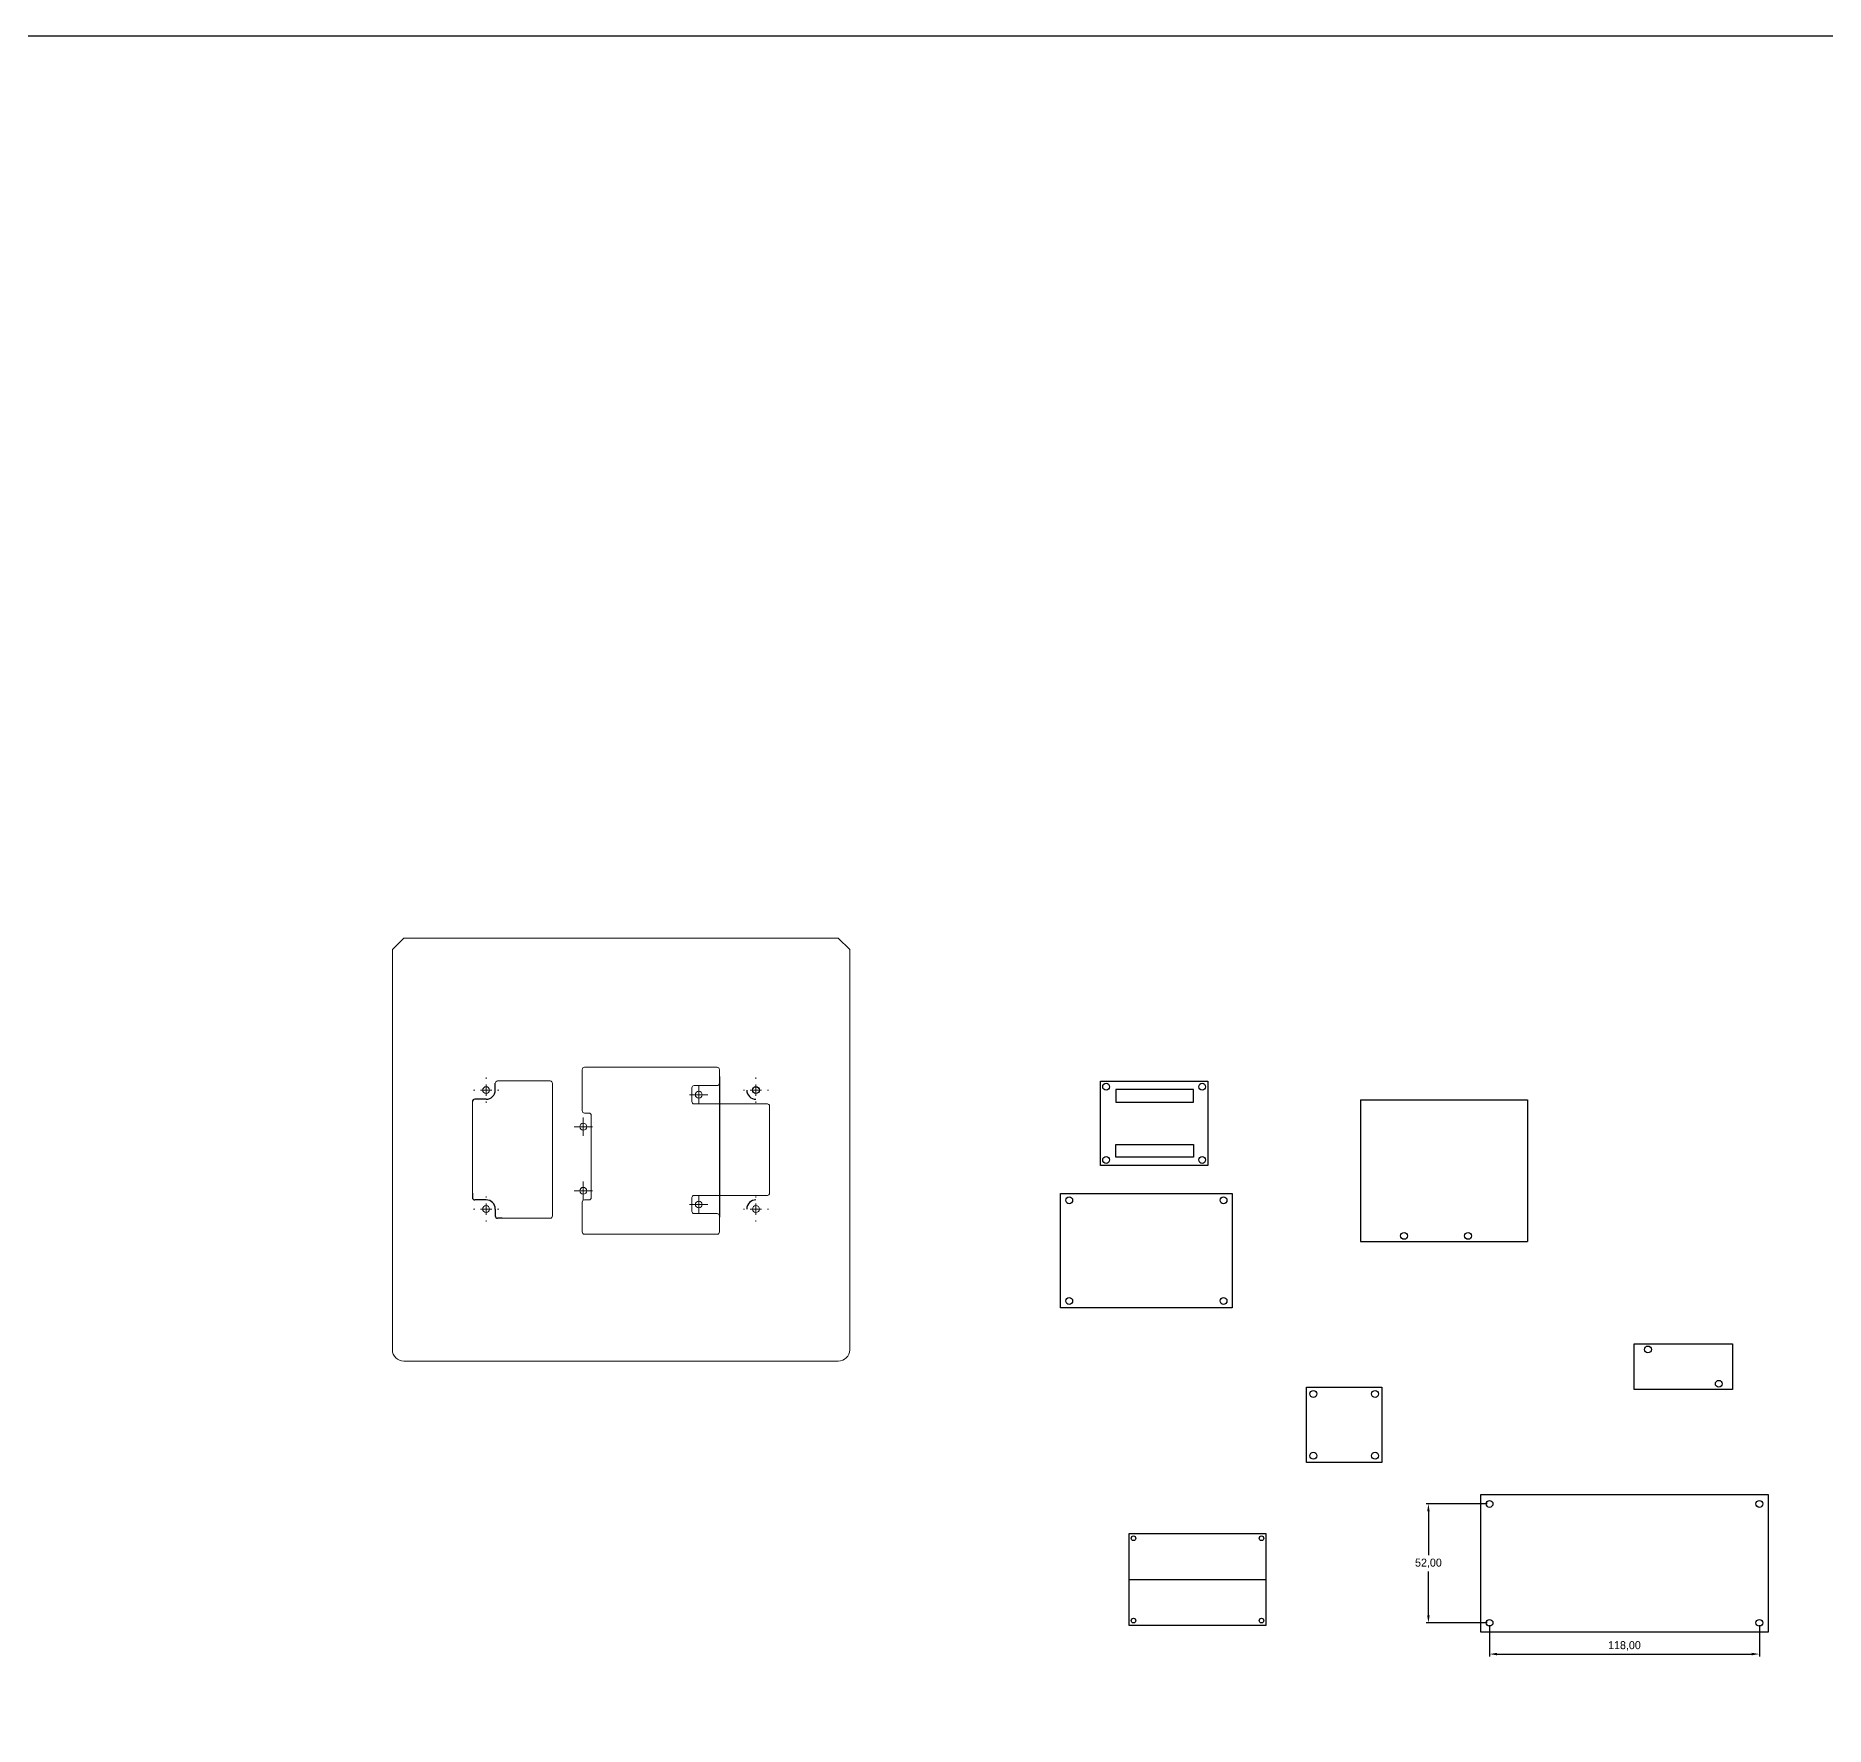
# Model space of a CAD drawing. Header units: millimetres. Extents: x -859 to 4590, y -828 to 650.
# Drawn here: x -76 to 707, y -89 to 650 of the extents above; entities that cross this region are included whole.
import ezdxf

# ---------------------------------------------------------------- set-up
doc = ezdxf.new("R2010")
doc.units = ezdxf.units.MM
doc.header["$PDSIZE"] = -1
doc.dimstyles.new('ISO-25', dxfattribs={"dimtxt": 2.5, "dimasz": 2.5, "dimexe": 1.25, "dimexo": 0.625, "dimtad": 1, "dimtxsty": 'Standard', "dimcen": 2.5, "dimadec": 0, "dimazin": 0, "dimtfac": 1, "dimtmove": 0, "dimatfit": 3, "dimfxl": 1, "dimarcsym": 0})

# ---------------------------------------------------------------- blocks, each defined once
blk = doc.blocks.new('SW_CENTERMARKSYMBOL_0')
at = {"color": 0, "linetype": 'Continuous', "lineweight": 0}
for p, q in [((-5, 0), (-5.5, 0)), ((0, 0), (-2.5, 0)), ((0, 5), (0, 5.5)), ((0, 0), (0, 2.5)), ((0, 0), (0, -2.5)), ((0, 0), (2.5, 0)), ((5, 0), (5.5, 0)), ((0, -5), (0, -5.5))]:
    blk.add_line(p, q, dxfattribs=at)
blk = doc.blocks.new('SW_CENTERMARKSYMBOL_1')
at = {"color": 0, "linetype": 'Continuous', "lineweight": 0}
for p, q in [((-5, 0), (-5.5, 0)), ((0, 0), (-2.5, 0)), ((0, 5), (0, 5.5)), ((0, 0), (0, 2.5)), ((0, 0), (0, -2.5)), ((0, 0), (2.5, 0)), ((5, 0), (5.5, 0)), ((0, -5), (0, -5.5))]:
    blk.add_line(p, q, dxfattribs=at)
blk = doc.blocks.new('SW_CENTERMARKSYMBOL_2')
at = {"color": 0, "linetype": 'Continuous', "lineweight": 0}
for p, q in [((-5, 0), (-5.5, 0)), ((0, 0), (-2.5, 0)), ((0, 5), (0, 5.5)), ((0, 0), (0, 2.5)), ((0, 0), (0, -2.5)), ((0, 0), (2.5, 0)), ((5, 0), (5.5, 0)), ((0, -5), (0, -5.5))]:
    blk.add_line(p, q, dxfattribs=at)
blk = doc.blocks.new('SW_CENTERMARKSYMBOL_3')
at = {"color": 0, "linetype": 'Continuous', "lineweight": 0}
for p, q in [((-5, 0), (-5.5, 0)), ((0, 0), (-2.5, 0)), ((0, 5), (0, 5.5)), ((0, 0), (0, 2.5)), ((0, 0), (0, -2.5)), ((0, 0), (2.5, 0)), ((5, 0), (5.5, 0)), ((0, -5), (0, -5.5))]:
    blk.add_line(p, q, dxfattribs=at)
blk = doc.blocks.new('SW_CENTERMARKSYMBOL_4')
at = {"color": 0, "linetype": 'Continuous', "lineweight": 0}
for p, q in [((-2.5, 0), (-4, 0)), ((0, 0), (-2.5, 0)), ((0, 2.5), (0, 4)), ((0, 0), (0, 2.5)), ((0, 0), (0, -2.5)), ((0, 0), (2.5, 0)), ((2.5, 0), (4, 0)), ((0, -2.5), (0, -4))]:
    blk.add_line(p, q, dxfattribs=at)
blk = doc.blocks.new('SW_CENTERMARKSYMBOL_5')
at = {"color": 0, "linetype": 'Continuous', "lineweight": 0}
for p, q in [((-2.5, 0), (-4, 0)), ((0, 0), (-2.5, 0)), ((0, 2.5), (0, 4)), ((0, 0), (0, 2.5)), ((0, 0), (0, -2.5)), ((0, 0), (2.5, 0)), ((2.5, 0), (4, 0)), ((0, -2.5), (0, -4))]:
    blk.add_line(p, q, dxfattribs=at)
blk = doc.blocks.new('SW_CENTERMARKSYMBOL_6')
at = {"color": 0, "linetype": 'Continuous', "lineweight": 0}
for p, q in [((-2.5, 0), (-4, 0)), ((0, 0), (-2.5, 0)), ((0, 2.5), (0, 4)), ((0, 0), (0, 2.5)), ((0, 0), (0, -2.5)), ((0, 0), (2.5, 0)), ((2.5, 0), (4, 0)), ((0, -2.5), (0, -4))]:
    blk.add_line(p, q, dxfattribs=at)
blk = doc.blocks.new('SW_CENTERMARKSYMBOL_7')
at = {"color": 0, "linetype": 'Continuous', "lineweight": 0}
for p, q in [((-2.5, 0), (-4, 0)), ((0, 0), (-2.5, 0)), ((0, 2.5), (0, 4)), ((0, 0), (0, 2.5)), ((0, 0), (0, -2.5)), ((0, 0), (2.5, 0)), ((2.5, 0), (4, 0)), ((0, -2.5), (0, -4))]:
    blk.add_line(p, q, dxfattribs=at)
blk = doc.blocks.new('*D33')
at = {"color": 0, "lineweight": -2}
for p, q in [((558.72, 8.25), (531.99, 8.25)), ((532.99, 4.95), (532.99, -14.19)), ((532.99, -40.45), (532.99, -21.32)), ((558.72, -43.75), (531.99, -43.75))]:
    blk.add_line(p, q, dxfattribs=at)
at = {"color": 0}
for points in [[(532.44, 4.95), (533.54, 4.95), (532.99, 8.25)], [(532.44, -40.45), (533.54, -40.45), (532.99, -43.75)]]:
    blk.add_solid(points, dxfattribs=at)
at = {"layer": 'Defpoints', "color": 0}
for p in [(559.72, 8.25), (532.99, -43.75), (559.72, -43.75)]:
    blk.add_point(p, dxfattribs=at)
at = {"color": 0, "insert": (532.99, -17.75), "char_height": 3.5, "attachment_point": 5}
blk.add_mtext('52,00', dxfattribs=at)
blk = doc.blocks.new('*D34')
at = {"color": 0, "lineweight": -2}
for p, q in [((559.72, -44.75), (559.72, -58.41)), ((677.72, -44.75), (677.72, -58.41)), ((563.03, -57.41), (674.42, -57.41))]:
    blk.add_line(p, q, dxfattribs=at)
at = {"color": 0}
for points in [[(563.03, -56.86), (563.03, -57.96), (559.72, -57.41)], [(674.42, -56.86), (674.42, -57.96), (677.72, -57.41)]]:
    blk.add_solid(points, dxfattribs=at)
at = {"layer": 'Defpoints', "color": 0}
for p in [(559.72, -43.75), (677.72, -43.75), (677.72, -57.41)]:
    blk.add_point(p, dxfattribs=at)
at = {"color": 0, "insert": (618.72, -53.84), "char_height": 3.5, "attachment_point": 5}
blk.add_mtext('118,00', dxfattribs=at)

msp = doc.modelspace()

# ---------------------------------------------------------------- linework, layer by layer
at = {"color": 7, "linetype": 'Continuous', "lineweight": 15}
for p, q in [((84.869, 255.658), (79.869, 250.658)), ((79.869, 250.658), (79.869, 75.658)), ((274.869, 255.658), (84.869, 255.658)), ((274.869, 255.658), (279.869, 250.658)), ((279.869, 75.658), (279.869, 250.658)), ((162.869, 198.158), (162.869, 180.158)), ((221.869, 199.158), (163.869, 199.158)), ((222.869, 192.158), (222.869, 198.158)), ((148.869, 193.158), (125.869, 193.158)), ((149.869, 134.158), (149.869, 192.158)), ((210.869, 184.158), (210.869, 190.158)), ((211.869, 191.158), (221.869, 191.158)), ((114.869, 184.158), (114.869, 144.158)), ((243.869, 183.158), (211.869, 183.158)), ((244.869, 144.158), (244.869, 182.158)), ((163.869, 179.158), (165.869, 179.158)), ((166.869, 178.158), (166.869, 142.158)), ((165.869, 141.158), (163.869, 141.158)), ((210.869, 136.158), (210.869, 142.158)), ((211.869, 143.158), (243.869, 143.158)), ((127.869, 133.158), (148.869, 133.158)), ((162.869, 140.158), (162.869, 127.158)), ((221.869, 135.158), (211.869, 135.158)), ((222.869, 133.658), (222.869, 134.158)), ((222.89, 133.658), (222.869, 133.658)), ((222.89, 127.158), (222.89, 133.658)), ((163.869, 126.158), (221.89, 126.158)), ((84.869, 70.658), (274.869, 70.658))]:
    msp.add_line(p, q, dxfattribs=at)
for p, q in [((124.869, 189.158), (124.869, 192.158)), ((222.869, 195.158), (222.89, 133.658)), ((389.53, 156.154), (389.53, 193.154)), ((389.53, 193.154), (436.53, 193.154)), ((436.53, 193.154), (436.53, 156.154)), ((120.869, 185.158), (115.869, 185.158)), ((503.316, 184.954), (503.316, 122.954)), ((503.316, 184.954), (576.316, 184.954)), ((576.316, 184.954), (576.316, 122.954)), ((436.53, 156.154), (389.53, 156.154)), ((114.869, 144.158), (114.869, 142.158)), ((120.869, 141.158), (115.869, 141.158)), ((372.14, 93.986), (372.14, 143.986)), ((372.14, 143.986), (447.14, 143.986)), ((447.14, 143.986), (447.14, 93.986)), ((124.869, 137.158), (124.869, 134.158)), ((127.869, 133.158), (125.869, 133.158)), ((503.316, 122.954), (576.316, 122.954)), ((447.14, 93.986), (372.14, 93.986)), ((622.981, 78.276), (665.981, 78.276)), ((622.981, 58.276), (622.981, 78.276)), ((665.981, 78.276), (665.981, 58.276)), ((479.657, 59.321), (512.657, 59.321)), ((479.657, 26.321), (479.657, 59.321)), ((512.657, 59.321), (512.657, 26.321)), ((665.981, 58.276), (622.981, 58.276)), ((512.657, 26.321), (479.657, 26.321)), ((555.723, 12.248), (555.723, -47.752)), ((681.723, 12.248), (555.723, 12.248)), ((555.723, 12.248), (555.723, 8.248)), ((681.723, -47.752), (681.723, 12.248)), ((461.981, -4.771), (401.981, -4.771)), ((401.981, -4.771), (401.981, -44.771)), ((461.981, -44.771), (461.981, -4.771)), ((401.981, -24.771), (461.981, -24.771)), ((401.981, -44.771), (461.981, -44.771)), ((555.723, -47.752), (681.723, -47.752))]:
    msp.add_line(p, q)
for points in [[(-858.712, 650.158), (2231.226, 650.158), (2187.317, -828.056), (-858.712, -828.056)], [(396.302, 183.975), (430.172, 183.975), (430.172, 189.403), (396.302, 189.403)], [(396.302, 165.332), (430.172, 165.332), (430.172, 159.904), (396.302, 159.904)]]:
    msp.add_lwpolyline(points, close=True)
for centre in [(120.869, 189.158), (213.869, 187.158), (163.369, 173.158), (163.369, 145.158), (120.869, 137.158), (213.869, 139.158), (238.869, 137.158)]:
    msp.add_circle(centre, 1.5, dxfattribs=at)
for centre, radius in [((238.869, 189.158), 1.5), ((392.03, 190.654), 1.5), ((434.03, 190.654), 1.5), ((392.03, 158.654), 1.5), ((434.03, 158.654), 1.5), ((375.89, 140.986), 1.5), ((443.39, 140.986), 1.5), ((522.316, 125.454), 1.5), ((550.316, 125.454), 1.5), ((375.89, 96.986), 1.5), ((443.39, 96.986), 1.5), ((628.981, 75.776), 1.5), ((482.657, 56.321), 1.5), ((509.657, 56.321), 1.5), ((659.981, 60.776), 1.5), ((482.657, 29.321), 1.5), ((509.657, 29.321), 1.5), ((559.723, 8.248), 1.5), ((677.723, 8.248), 1.5), ((403.981, -6.771), 1), ((459.981, -6.771), 1), ((403.981, -42.771), 1), ((459.981, -42.771), 1), ((559.723, -43.752), 1.5), ((677.723, -43.752), 1.5)]:
    msp.add_circle(centre, radius)
for centre, radius, start, end in [((163.869, 198.158), 1, 90, 180), ((221.869, 198.158), 1, 0, 90), ((148.869, 192.158), 1, 0, 90), ((211.869, 190.158), 1, 90, 180), ((221.869, 192.158), 1, 270, 0), ((163.869, 180.158), 1, 180, 270), ((211.869, 184.158), 1, 180, 270), ((243.869, 182.158), 1, 0, 90), ((165.869, 178.158), 1, 0, 90), ((163.869, 140.158), 1, 90, 180), ((165.869, 142.158), 1, 270, 0), ((211.869, 142.158), 1, 90, 180), ((243.869, 144.158), 1, 270, 0), ((148.869, 134.158), 1, 270, 0), ((211.869, 136.158), 1, 180, 270), ((221.869, 134.158), 1, 0, 90), ((163.869, 127.158), 1, 180, 270), ((221.89, 127.158), 1, 270, 0), ((84.869, 75.658), 5, 180, 270), ((274.869, 75.658), 5, 270, 0)]:
    msp.add_arc(centre, radius, start, end, dxfattribs=at)
for centre, radius, start, end in [((120.869, 189.158), 4, 270, 0), ((238.869, 189.158), 4, 180, 270), ((115.869, 184.158), 1, 90, 180), ((115.869, 142.158), 1, 180, 270), ((120.869, 137.158), 4, 0, 90), ((238.869, 137.158), 4, 90, 180), ((125.869, 134.158), 1, 180, 270)]:
    msp.add_arc(centre, radius, start, end)
at = {"lineweight": 15}
msp.add_arc((125.869, 192.158), 1, 90, 180, dxfattribs=at)

# ---------------------------------------------------------------- block references
at = {"color": 7, "linetype": 'Continuous', "lineweight": 0}
for name, p in [('SW_CENTERMARKSYMBOL_0', (120.869, 189.158)), ('SW_CENTERMARKSYMBOL_6', (213.869, 187.158)), ('SW_CENTERMARKSYMBOL_3', (238.869, 189.158)), ('SW_CENTERMARKSYMBOL_4', (163.369, 173.158)), ('SW_CENTERMARKSYMBOL_5', (163.369, 145.158)), ('SW_CENTERMARKSYMBOL_1', (120.869, 137.158)), ('SW_CENTERMARKSYMBOL_7', (213.869, 139.158)), ('SW_CENTERMARKSYMBOL_2', (238.869, 137.158))]:
    msp.add_blockref(name, p, dxfattribs=at)

# ---------------------------------------------------------------- dimensions: what is measured, and where the dimension line sits
dim = msp.add_linear_dim(base=(532.991, -43.752), p1=(559.723, 8.248), p2=(559.723, -43.752), angle=90, dimstyle='ISO-25', override={"dimtxt": 3.5, "dimasz": 3.302, "dimexe": 1, "dimexo": 1, "dimgap": 1.524, "dimtih": 1, "dimtoh": 1, "dimzin": 0, "dimadec": 2, "dimtzin": 0})
dim.commit()
dim.dimension.update_dxf_attribs({"geometry": '*D33', "text_midpoint": (532.991, -17.752)})
dim = msp.add_linear_dim(base=(677.723, -57.408), p1=(559.723, -43.752), p2=(677.723, -43.752), dimstyle='ISO-25', override={"dimtxt": 3.5, "dimasz": 3.302, "dimexe": 1, "dimexo": 1, "dimgap": 1.524, "dimtih": 1, "dimtoh": 1, "dimzin": 0, "dimadec": 2, "dimtzin": 0})
dim.commit()
dim.dimension.update_dxf_attribs({"geometry": '*D34', "text_midpoint": (618.723, -53.843)})

doc.saveas('drawing.dxf')
